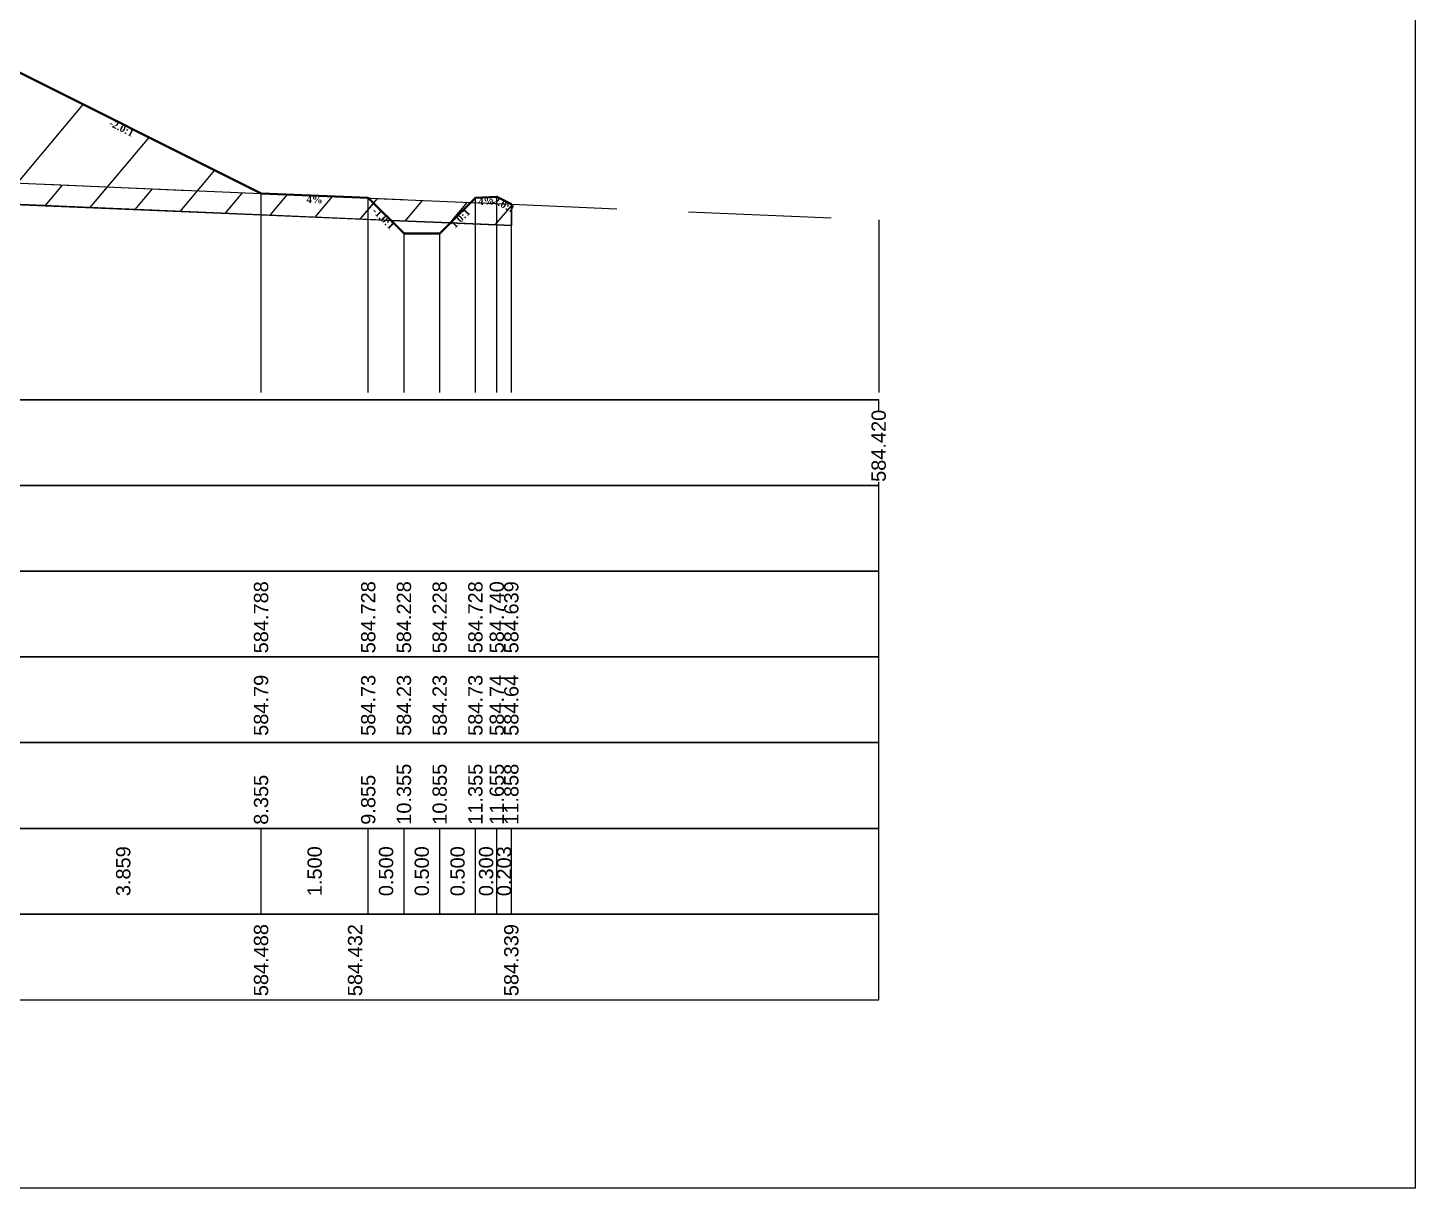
# Model space of a CAD drawing. Header units: millimetres. Extents: x 2762 to 3076, y 916 to 3305.
# Drawn here: x 2979.79 to 2999.21, y 1873.65 to 1889.89 of the extents above; entities that cross this region are included whole.
import ezdxf

# ---------------------------------------------------------------- set-up
doc = ezdxf.new("R2010")
doc.units = ezdxf.units.MM
doc.header["$LTSCALE"] = 2
doc.linetypes.add('CACHE', pattern=[9.525, 6.35, -3.175])
doc.linetypes.add('DASHED', pattern=[0.75, 0.5, -0.25])
doc.layers.add('C-ROAD-CORR', color=5, linetype='Continuous')
doc.layers.add('C-ROAD-SCTN', color=7, linetype='Continuous')
doc.styles.add('C3D_Etiquette', font='romans.shx')
doc.styles.add('C3D_Profil_Travers', font='romans.shx')

msp = doc.modelspace()

# ---------------------------------------------------------------- hatches: boundary and pattern name
at = {"linetype": 'Continuous', "lineweight": -3}
h = msp.add_hatch(dxfattribs=at)
h.set_pattern_fill('_U', color=3, angle=50, style=0, pattern_type=0)
h.set_pattern_definition([(50, (2985.7072, 1887.1592), (-0.766044, 0.642788), [])])
h.paths.add_polyline_path([(2985.707, 1887.159), (2986.06, 1887.512), (2986.36, 1887.524), (2986.563, 1887.423), (2986.563, 1887.123)])
h.paths.add_polyline_path([(2964.848, 1887.886), (2965.05, 1888.089), (2966.55, 1888.149), (2968.808, 1889.277), (2976.805, 1889.597), (2979.201, 1889.501), (2983.06, 1887.572), (2984.56, 1887.512), (2984.878, 1887.195), (2977.051, 1887.528), (2973.919, 1887.677), (2965.438, 1887.874)])
h.paths.add_polyline_path([(2963.221, 1887.919), (2963.221, 1888.219), (2963.25, 1888.101), (2963.55, 1888.089), (2963.73, 1887.909)])
h = msp.add_hatch(dxfattribs=at)
h.set_pattern_fill('_U', color=150, scale=0.5, angle=50, style=0, pattern_type=0)
h.set_pattern_definition([(50, (2985.7072, 1887.1592), (-0.383022, 0.321394), [])])
h.paths.add_polyline_path([(2985.707, 1887.159), (2985.995, 1887.447), (2986.563, 1887.423), (2986.563, 1887.123)])
h.paths.add_polyline_path([(2984.564, 1887.508), (2985.995, 1887.447), (2985.707, 1887.159), (2984.878, 1887.195)])
h.paths.add_polyline_path([(2964.848, 1887.886), (2965.05, 1888.089), (2966.55, 1888.149), (2973.919, 1887.977), (2977.051, 1887.828), (2983.06, 1887.572), (2984.564, 1887.508), (2984.878, 1887.195), (2977.051, 1887.528), (2973.919, 1887.677), (2965.438, 1887.874)])
h.paths.add_polyline_path([(2963.221, 1888.219), (2965.438, 1888.174), (2966.55, 1888.149), (2965.05, 1888.089), (2964.848, 1887.886), (2963.73, 1887.909), (2963.55, 1888.089), (2963.25, 1888.101)])
h.paths.add_polyline_path([(2963.221, 1887.919), (2963.221, 1888.219), (2963.25, 1888.101), (2963.55, 1888.089), (2963.73, 1887.909)])
h = msp.add_hatch(dxfattribs=at)
h.set_pattern_fill('_U', color=1, angle=50, style=0, pattern_type=0)
h.set_pattern_definition([(50, (2984.8776, 1887.1946), (-0.766044, 0.642788), [])])
h.paths.add_polyline_path([(2984.878, 1887.195), (2985.707, 1887.159), (2985.56, 1887.012), (2985.06, 1887.012)])
h.paths.add_polyline_path([(2963.73, 1887.909), (2964.848, 1887.886), (2964.55, 1887.589), (2964.05, 1887.589)])

# ---------------------------------------------------------------- linework, layer by layer
at = {"color": 253, "linetype": 'Continuous', "lineweight": -3}
for p, q in [((2979.201, 1889.501), (2983.06, 1887.572)), ((2977.051, 1887.828), (2983.06, 1887.572)), ((2984.878, 1887.195), (2977.051, 1887.528)), ((2984.878, 1887.195), (2977.051, 1887.528)), ((2983.06, 1887.572), (2984.564, 1887.508)), ((2983.06, 1887.572), (2984.56, 1887.512)), ((2984.56, 1887.512), (2984.878, 1887.195)), ((2984.564, 1887.508), (2985.995, 1887.447)), ((2984.878, 1887.195), (2984.564, 1887.508)), ((2984.564, 1887.508), (2984.878, 1887.195)), ((2985.707, 1887.159), (2986.06, 1887.512)), ((2985.707, 1887.159), (2985.995, 1887.447)), ((2985.995, 1887.447), (2985.707, 1887.159)), ((2985.995, 1887.447), (2986.563, 1887.423)), ((2986.06, 1887.512), (2986.36, 1887.524)), ((2986.36, 1887.524), (2986.563, 1887.423)), ((2986.563, 1887.423), (2986.563, 1887.123)), ((2986.563, 1887.423), (2986.563, 1887.123)), ((2985.707, 1887.159), (2984.878, 1887.195)), ((2984.878, 1887.195), (2985.707, 1887.159)), ((2985.06, 1887.012), (2984.878, 1887.195)), ((2985.707, 1887.159), (2985.56, 1887.012)), ((2986.563, 1887.123), (2985.707, 1887.159)), ((2986.563, 1887.123), (2985.707, 1887.159)), ((2985.56, 1887.012), (2985.06, 1887.012))]:
    msp.add_line(p, q, dxfattribs=at)
at = {"color": 105, "linetype": 'DASHED', "lineweight": -3, "ltscale": 2}
msp.add_line((2977.051, 1887.828), (2991.705, 1887.203), dxfattribs=at)
at = {"color": 6, "linetype": 'Continuous', "lineweight": -3}
for p, q in [((2977.051, 1887.528), (2983.06, 1887.272)), ((2983.06, 1887.272), (2984.376, 1887.216)), ((2984.376, 1887.216), (2986.563, 1887.123))]:
    msp.add_line(p, q, dxfattribs=at)
at = {"color": 8, "linetype": 'CACHE', "lineweight": -3}
for p, q in [((2983.06, 1884.784), (2983.06, 1887.572)), ((2984.56, 1884.784), (2984.56, 1887.512)), ((2986.06, 1884.784), (2986.06, 1887.512)), ((2986.36, 1884.784), (2986.36, 1887.524)), ((2986.563, 1884.784), (2986.563, 1887.423)), ((2985.06, 1884.784), (2985.06, 1887.012)), ((2985.56, 1884.784), (2985.56, 1887.012))]:
    msp.add_line(p, q, dxfattribs=at)
at = {"color": 98, "linetype": 'CACHE', "lineweight": -3}
msp.add_line((2991.705, 1887.203), (2991.705, 1884.784), dxfattribs=at)
at = {"color": 7, "linetype": 'Continuous', "lineweight": -3}
for p, q in [((2957.704, 1884.684), (2991.706, 1884.684)), ((2983.06, 1877.484), (2983.06, 1878.684)), ((2983.06, 1877.484), (2983.06, 1878.684)), ((2984.56, 1877.484), (2984.56, 1878.684)), ((2984.56, 1877.484), (2984.56, 1878.684)), ((2985.06, 1877.484), (2985.06, 1878.684)), ((2985.06, 1877.484), (2985.06, 1878.684)), ((2985.56, 1877.484), (2985.56, 1878.684)), ((2985.56, 1877.484), (2985.56, 1878.684)), ((2986.06, 1877.484), (2986.06, 1878.684)), ((2986.06, 1877.484), (2986.06, 1878.684)), ((2986.36, 1877.484), (2986.36, 1878.684)), ((2986.36, 1877.484), (2986.36, 1878.684)), ((2986.563, 1877.484), (2986.563, 1878.684))]:
    msp.add_line(p, q, dxfattribs=at)
for points in [[(2957.704, 1883.484), (2991.706, 1883.484), (2991.706, 1884.684), (2957.704, 1884.684)], [(2957.704, 1882.284), (2991.706, 1882.284), (2991.706, 1883.484), (2957.704, 1883.484)], [(2957.704, 1881.084), (2991.706, 1881.084), (2991.706, 1882.284), (2957.704, 1882.284)], [(2957.704, 1879.884), (2991.706, 1879.884), (2991.706, 1881.084), (2957.704, 1881.084)], [(2957.704, 1878.684), (2991.706, 1878.684), (2991.706, 1879.884), (2957.704, 1879.884)], [(2957.704, 1877.484), (2991.706, 1877.484), (2991.706, 1878.684), (2957.704, 1878.684)], [(2957.704, 1876.284), (2991.706, 1876.284), (2991.706, 1877.484), (2957.704, 1877.484)]]:
    msp.add_3dface(points, dxfattribs=at)
at = {"layer": 'C-ROAD-CORR', "color": 1, "linetype": 'Continuous', "lineweight": 40}
for p, q in [((2979.201, 1889.501), (2983.06, 1887.572)), ((2983.06, 1887.572), (2984.56, 1887.512)), ((2984.56, 1887.512), (2985.06, 1887.012)), ((2985.56, 1887.012), (2986.06, 1887.512)), ((2986.06, 1887.512), (2986.36, 1887.524)), ((2986.36, 1887.524), (2986.563, 1887.423)), ((2985.06, 1887.012), (2985.56, 1887.012))]:
    msp.add_line(p, q, dxfattribs=at)
at = {"layer": 'C-ROAD-CORR', "color": 1, "linetype": 'Continuous', "lineweight": -3}
for p, q in [((2984.56, 1887.512), (2985.06, 1887.012)), ((2985.56, 1887.012), (2986.06, 1887.512))]:
    msp.add_line(p, q, dxfattribs=at)
at = {"layer": 'C-ROAD-SCTN', "color": 154, "linetype": 'Continuous', "lineweight": -3}
for p, q in [((2979.201, 1889.501), (2983.06, 1887.572)), ((2983.06, 1887.572), (2984.56, 1887.512)), ((2984.56, 1887.512), (2985.06, 1887.012)), ((2985.56, 1887.012), (2986.06, 1887.512)), ((2986.06, 1887.512), (2986.36, 1887.524)), ((2986.36, 1887.524), (2986.563, 1887.423)), ((2985.06, 1887.012), (2985.56, 1887.012))]:
    msp.add_line(p, q, dxfattribs=at)
at = {"layer": 'C-ROAD-SCTN', "color": 1, "linetype": 'Continuous', "lineweight": -3}
for p, q in [((2979.201, 1889.501), (2983.06, 1887.572)), ((2983.06, 1887.572), (2984.56, 1887.512)), ((2984.56, 1887.512), (2985.06, 1887.012)), ((2985.56, 1887.012), (2986.06, 1887.512)), ((2986.06, 1887.512), (2986.36, 1887.524)), ((2986.36, 1887.524), (2986.563, 1887.423)), ((2985.06, 1887.012), (2985.56, 1887.012))]:
    msp.add_line(p, q, dxfattribs=at)

# ---------------------------------------------------------------- texts
at = {"color": 7, "linetype": 'Continuous', "lineweight": -3, "char_height": 0.1, "attachment_point": 2, "style": 'C3D_Etiquette'}
for s, insert, width, rotation in [('{\\fTimes New Roman|b1|i0|c0|p18;-2.0:1}', (2981.129, 1888.533), 0.34598, 333.4349), ('{\\fTimes New Roman|b1|i0|c0|p18;4%}', (2983.81, 1887.538), 0.42071, 357.7094), ('{\\fTimes New Roman|b1|i0|c0|p18;4%}', (2986.21, 1887.514), 0.37094, 2.2906), ('{\\fTimes New Roman|b1|i0|c0|p18;-2.0:1}', (2986.46, 1887.47), 0.34598, 333.4349), ('{\\fTimes New Roman|b1|i0|c0|p18;-1.0:1}', (2984.807, 1887.259), 0.34598, 315), ('{\\fTimes New Roman|b1|i0|c0|p18;1.0:1}', (2985.813, 1887.259), 0.29001, 45)]:
    msp.add_mtext(s, dxfattribs=dict(at, insert=insert, width=width, rotation=rotation))
at = {"color": 7, "linetype": 'Continuous', "lineweight": -3, "char_height": 0.2, "rotation": 90, "style": 'C3D_Profil_Travers'}
for s, insert, attachment_point in [('{\\fArial|b0|i0|c0|p34;584.79}', (2983.06, 1879.979), 4), ('{\\fArial|b0|i0|c0|p34;584.73}', (2984.56, 1879.979), 4), ('{\\fArial|b0|i0|c0|p34;584.23}', (2985.06, 1879.979), 4), ('{\\fArial|b0|i0|c0|p34;584.23}', (2985.56, 1879.979), 4), ('{\\fArial|b0|i0|c0|p34;584.73}', (2986.06, 1879.979), 4), ('{\\fArial|b0|i0|c0|p34;584.74}', (2986.36, 1879.979), 4), ('{\\fArial|b0|i0|c0|p34;584.64}', (2986.563, 1879.979), 4), ('{\\fArial|b0|i0|c0|p34;3.859}', (2981.131, 1878.084), 5), ('{\\fArial|b0|i0|c0|p34;1.500}', (2983.81, 1878.084), 5), ('{\\fArial|b0|i0|c0|p34;0.500}', (2984.81, 1878.084), 5), ('{\\fArial|b0|i0|c0|p34;0.500}', (2985.31, 1878.084), 5), ('{\\fArial|b0|i0|c0|p34;0.500}', (2985.81, 1878.084), 5), ('{\\fArial|b0|i0|c0|p34;0.300}', (2986.21, 1878.084), 5), ('{\\fArial|b0|i0|c0|p34;0.203}', (2986.461, 1878.084), 5)]:
    msp.add_mtext(s, dxfattribs=dict(at, insert=insert, attachment_point=attachment_point))

# ---------------------------------------------------------------- next in the draw order: texts
at = {"color": 7, "linetype": 'Continuous', "lineweight": -3, "char_height": 0.2, "attachment_point": 4, "rotation": 90, "style": 'C3D_Profil_Travers', "bg_fill": 3, "box_fill_scale": 1.000375, "bg_fill_color": 256, "bg_fill_true_color": 13158600, "bg_fill_transparency": 0}
for s, insert, width in [('{\\fArial|b0|i0|c0|p34;584.420}', (2991.705, 1883.534), 0.99484), ('{\\fArial|b0|i0|c0|p34;584.788}', (2983.06, 1881.134), 0.99595), ('{\\fArial|b0|i0|c0|p34;584.728}', (2984.56, 1881.134), 0.99595), ('{\\fArial|b0|i0|c0|p34;584.228}', (2985.06, 1881.134), 0.99595), ('{\\fArial|b0|i0|c0|p34;584.228}', (2985.56, 1881.134), 0.99595), ('{\\fArial|b0|i0|c0|p34;584.728}', (2986.06, 1881.134), 0.99595), ('{\\fArial|b0|i0|c0|p34;\\C256;10.355}', (2985.06, 1878.734), 0.82109), ('{\\fArial|b0|i0|c0|p34;\\C256;10.855}', (2985.56, 1878.734), 0.82109), ('{\\fArial|b0|i0|c0|p34;\\C256;11.355}', (2986.06, 1878.734), 0.82109), ('{\\fArial|b0|i0|c0|p34;\\C256;8.355}', (2983.06, 1878.734), 0.68344), ('{\\fArial|b0|i0|c0|p34;\\C256;9.855}', (2984.56, 1878.734), 0.68316), ('{\\fArial|b0|i0|c0|p34;584.488}', (2983.06, 1876.334), 0.99595), ('{\\fArial|b0|i0|c0|p34;584.432}', (2984.376, 1876.334), 0.99347), ('{\\fArial|b0|i0|c0|p34;584.339}', (2986.563, 1876.334), 0.99595)]:
    msp.add_mtext(s, dxfattribs=dict(at, insert=insert, width=width))

# ---------------------------------------------------------------- next in the draw order: texts
for s, insert, width in [('{\\fArial|b0|i0|c0|p34;584.740}', (2986.36, 1881.134), 0.99484), ('{\\fArial|b0|i0|c0|p34;\\C256;11.655}', (2986.36, 1878.734), 0.82109)]:
    msp.add_mtext(s, dxfattribs=dict(at, insert=insert, width=width))

# ---------------------------------------------------------------- next in the draw order: texts
for s, insert, width in [('{\\fArial|b0|i0|c0|p34;584.639}', (2986.563, 1881.134), 0.99595), ('{\\fArial|b0|i0|c0|p34;\\C256;11.858}', (2986.563, 1878.734), 0.81999)]:
    msp.add_mtext(s, dxfattribs=dict(at, insert=insert, width=width))

# ---------------------------------------------------------------- next in the draw order: linework, layer by layer
msp.add_lwpolyline([(2950.215, 1903.145), (2999.215, 1903.145), (2999.215, 1873.645), (2950.215, 1873.645)], close=True)

doc.saveas('drawing.dxf')
